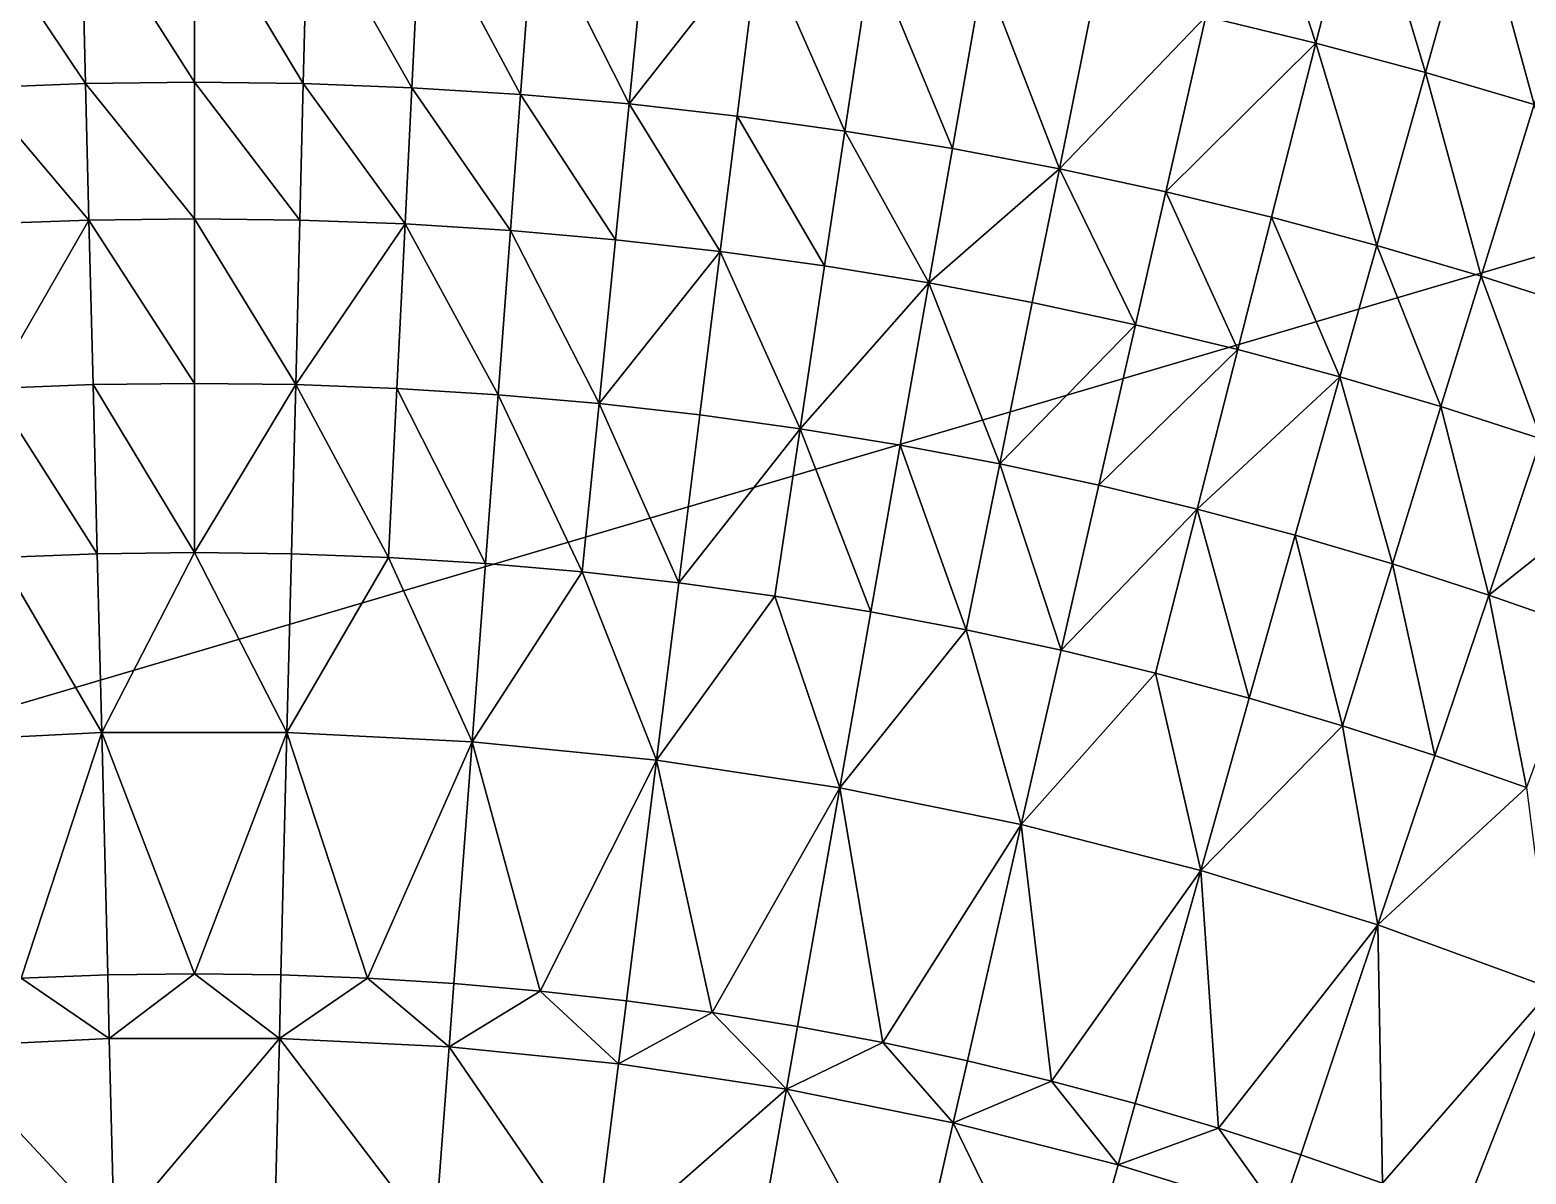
# Model space of a CAD drawing. Header units: millimetres. Extents: x -3250 to 5350, y -3250 to 3250.
# Drawn here: x -78 to 632, y 1555 to 2098 of the extents above; entities that cross this region are included whole.
import ezdxf

# ---------------------------------------------------------------- set-up
doc = ezdxf.new("R2010")
doc.units = ezdxf.units.MM
doc.header["$MEASUREMENT"] = 0
doc.layers.add('MESH_3D', color=2, linetype='CONTINUOUS')

msp = doc.modelspace()

# ---------------------------------------------------------------- linework, layer by layer
at = {"layer": 'MESH_3D'}
for points in [[(2150.48, 2436.79, 32500), (-3128.53, 880.23, 32500), (-2326.57, -2269.27, 32500)], [(2150.48, 2436.79, 32500), (-2269.27, 2326.57, 32500), (-3128.53, 880.23, 32500)], [(2150.48, 2436.79, 32500), (-2326.57, -2269.27, 32500), (3105.61, 957.95, 32500)], [(500.14, 2191.27, -547.31), (532.67, 2091.92, -630.5), (480.35, 2104.55, -630.5)], [(500.14, 2191.27, -547.31), (554.62, 2178.12, -547.31), (532.67, 2091.92, -630.5)], [(554.62, 2178.12, -547.31), (584.66, 2077.99, -630.5), (532.67, 2091.92, -630.5)], [(554.62, 2178.12, -547.31), (608.75, 2163.62, -547.31), (584.66, 2077.99, -630.5)], [(608.75, 2163.62, -547.31), (636.28, 2062.77, -630.5), (584.66, 2077.99, -630.5)], [(608.75, 2163.62, -547.31), (662.5, 2147.77, -547.31), (636.28, 2062.77, -630.5)], [(-107.6, 2155.99, -630.5), (-53.82, 2158, -630.5), (-51.69, 2072.73, -698.41)], [(-107.6, 2155.99, -630.5), (-51.69, 2072.73, -698.41), (-103.35, 2070.8, -698.41)], [(-53.82, 2158, -630.5), (0, 2158.67, -630.5), (0, 2073.37, -698.41)], [(-53.82, 2158, -630.5), (0, 2073.37, -698.41), (-51.69, 2072.73, -698.41)], [(0, 2158.67, -630.5), (51.69, 2072.73, -698.41), (0, 2073.37, -698.41)], [(0, 2158.67, -630.5), (53.82, 2158, -630.5), (51.69, 2072.73, -698.41)], [(53.82, 2158, -630.5), (103.35, 2070.8, -698.41), (51.69, 2072.73, -698.41)], [(53.82, 2158, -630.5), (107.6, 2155.99, -630.5), (103.35, 2070.8, -698.41)], [(107.6, 2155.99, -630.5), (154.94, 2067.58, -698.41), (103.35, 2070.8, -698.41)], [(107.6, 2155.99, -630.5), (161.32, 2152.64, -630.5), (154.94, 2067.58, -698.41)], [(161.32, 2152.64, -630.5), (206.44, 2063.07, -698.41), (154.94, 2067.58, -698.41)], [(161.32, 2152.64, -630.5), (214.93, 2147.94, -630.5), (206.44, 2063.07, -698.41)], [(214.93, 2147.94, -630.5), (268.42, 2141.92, -630.5), (206.44, 2063.07, -698.41)], [(268.42, 2141.92, -630.5), (257.81, 2057.28, -698.41), (206.44, 2063.07, -698.41)], [(268.42, 2141.92, -630.5), (309.02, 2050.22, -698.41), (257.81, 2057.28, -698.41)], [(268.42, 2141.92, -630.5), (321.73, 2134.56, -630.5), (309.02, 2050.22, -698.41)], [(321.73, 2134.56, -630.5), (360.04, 2041.88, -698.41), (309.02, 2050.22, -698.41)], [(321.73, 2134.56, -630.5), (374.85, 2125.88, -630.5), (360.04, 2041.88, -698.41)], [(374.85, 2125.88, -630.5), (410.83, 2032.27, -698.41), (360.04, 2041.88, -698.41)], [(374.85, 2125.88, -630.5), (427.73, 2115.87, -630.5), (410.83, 2032.27, -698.41)], [(427.73, 2115.87, -630.5), (480.35, 2104.55, -630.5), (410.83, 2032.27, -698.41)], [(480.35, 2104.55, -630.5), (461.37, 2021.39, -698.41), (410.83, 2032.27, -698.41)], [(480.35, 2104.55, -630.5), (532.67, 2091.92, -630.5), (461.37, 2021.39, -698.41)], [(532.67, 2091.92, -630.5), (511.62, 2009.26, -698.41), (461.37, 2021.39, -698.41)], [(532.67, 2091.92, -630.5), (561.55, 1995.88, -698.41), (511.62, 2009.26, -698.41)], [(532.67, 2091.92, -630.5), (584.66, 2077.99, -630.5), (561.55, 1995.88, -698.41)], [(584.66, 2077.99, -630.5), (611.14, 1981.26, -698.41), (561.55, 1995.88, -698.41)], [(584.66, 2077.99, -630.5), (636.28, 2062.77, -630.5), (611.14, 1981.26, -698.41)], [(-103.35, 2070.8, -698.41), (-51.69, 2072.73, -698.41), (-50.08, 2007.95, -744.25)], [(-103.35, 2070.8, -698.41), (-50.08, 2007.95, -744.25), (-100.12, 2006.07, -744.25)], [(-51.69, 2072.73, -698.41), (0, 2073.37, -698.41), (0, 2008.57, -744.25)], [(-51.69, 2072.73, -698.41), (0, 2008.57, -744.25), (-50.08, 2007.95, -744.25)], [(0, 2073.37, -698.41), (51.69, 2072.73, -698.41), (50.08, 2007.95, -744.25)], [(0, 2073.37, -698.41), (50.08, 2007.95, -744.25), (0, 2008.57, -744.25)], [(51.69, 2072.73, -698.41), (100.12, 2006.07, -744.25), (50.08, 2007.95, -744.25)], [(51.69, 2072.73, -698.41), (103.35, 2070.8, -698.41), (100.12, 2006.07, -744.25)], [(103.35, 2070.8, -698.41), (150.1, 2002.95, -744.25), (100.12, 2006.07, -744.25)], [(103.35, 2070.8, -698.41), (154.94, 2067.58, -698.41), (150.1, 2002.95, -744.25)], [(154.94, 2067.58, -698.41), (199.99, 1998.59, -744.25), (150.1, 2002.95, -744.25)], [(154.94, 2067.58, -698.41), (206.44, 2063.07, -698.41), (199.99, 1998.59, -744.25)], [(206.44, 2063.07, -698.41), (249.75, 1992.98, -744.25), (199.99, 1998.59, -744.25)], [(206.44, 2063.07, -698.41), (257.81, 2057.28, -698.41), (249.75, 1992.98, -744.25)], [(636.28, 2062.77, -630.5), (660.34, 1965.41, -698.41), (611.14, 1981.26, -698.41)], [(257.81, 2057.28, -698.41), (299.36, 1986.14, -744.25), (249.75, 1992.98, -744.25)], [(257.81, 2057.28, -698.41), (309.02, 2050.22, -698.41), (299.36, 1986.14, -744.25)], [(309.02, 2050.22, -698.41), (348.78, 1978.06, -744.25), (299.36, 1986.14, -744.25)], [(309.02, 2050.22, -698.41), (360.04, 2041.88, -698.41), (348.78, 1978.06, -744.25)], [(360.04, 2041.88, -698.41), (410.83, 2032.27, -698.41), (348.78, 1978.06, -744.25)], [(410.83, 2032.27, -698.41), (397.99, 1968.75, -744.25), (348.78, 1978.06, -744.25)], [(410.83, 2032.27, -698.41), (446.95, 1958.21, -744.25), (397.99, 1968.75, -744.25)], [(410.83, 2032.27, -698.41), (461.37, 2021.39, -698.41), (446.95, 1958.21, -744.25)], [(461.37, 2021.39, -698.41), (495.63, 1946.46, -744.25), (446.95, 1958.21, -744.25)], [(461.37, 2021.39, -698.41), (511.62, 2009.26, -698.41), (495.63, 1946.46, -744.25)], [(-100.12, 2006.07, -744.25), (-50.08, 2007.95, -744.25), (-96.22, 1927.98, -794.3)], [(-50.08, 2007.95, -744.25), (-48.13, 1929.78, -794.3), (-96.22, 1927.98, -794.3)], [(-50.08, 2007.95, -744.25), (0, 2008.57, -744.25), (0, 1930.38, -794.3)], [(-50.08, 2007.95, -744.25), (0, 1930.38, -794.3), (-48.13, 1929.78, -794.3)], [(0, 2008.57, -744.25), (48.13, 1929.78, -794.3), (0, 1930.38, -794.3)], [(0, 2008.57, -744.25), (50.08, 2007.95, -744.25), (48.13, 1929.78, -794.3)], [(50.08, 2007.95, -744.25), (100.12, 2006.07, -744.25), (48.13, 1929.78, -794.3)], [(100.12, 2006.07, -744.25), (96.22, 1927.98, -794.3), (48.13, 1929.78, -794.3)], [(100.12, 2006.07, -744.25), (144.26, 1924.98, -794.3), (96.22, 1927.98, -794.3)], [(100.12, 2006.07, -744.25), (150.1, 2002.95, -744.25), (144.26, 1924.98, -794.3)], [(511.62, 2009.26, -698.41), (544, 1933.5, -744.25), (495.63, 1946.46, -744.25)], [(511.62, 2009.26, -698.41), (561.55, 1995.88, -698.41), (544, 1933.5, -744.25)], [(150.1, 2002.95, -744.25), (192.2, 1920.79, -794.3), (144.26, 1924.98, -794.3)], [(150.1, 2002.95, -744.25), (199.99, 1998.59, -744.25), (192.2, 1920.79, -794.3)], [(199.99, 1998.59, -744.25), (249.75, 1992.98, -744.25), (192.2, 1920.79, -794.3)], [(249.75, 1992.98, -744.25), (240.03, 1915.4, -794.3), (192.2, 1920.79, -794.3)], [(249.75, 1992.98, -744.25), (287.71, 1908.82, -794.3), (240.03, 1915.4, -794.3)], [(249.75, 1992.98, -744.25), (299.36, 1986.14, -744.25), (287.71, 1908.82, -794.3)], [(561.55, 1995.88, -698.41), (592.04, 1919.34, -744.25), (544, 1933.5, -744.25)], [(561.55, 1995.88, -698.41), (611.14, 1981.26, -698.41), (592.04, 1919.34, -744.25)], [(299.36, 1986.14, -744.25), (348.78, 1978.06, -744.25), (287.71, 1908.82, -794.3)], [(348.78, 1978.06, -744.25), (335.21, 1901.05, -794.3), (287.71, 1908.82, -794.3)], [(348.78, 1978.06, -744.25), (382.5, 1892.1, -794.3), (335.21, 1901.05, -794.3)], [(348.78, 1978.06, -744.25), (397.99, 1968.75, -744.25), (382.5, 1892.1, -794.3)], [(611.14, 1981.26, -698.41), (639.7, 1903.98, -744.25), (592.04, 1919.34, -744.25)], [(611.14, 1981.26, -698.41), (660.34, 1965.41, -698.41), (639.7, 1903.98, -744.25)], [(397.99, 1968.75, -744.25), (446.95, 1958.21, -744.25), (382.5, 1892.1, -794.3)], [(446.95, 1958.21, -744.25), (429.55, 1881.98, -794.3), (382.5, 1892.1, -794.3)], [(446.95, 1958.21, -744.25), (495.63, 1946.46, -744.25), (429.55, 1881.98, -794.3)], [(495.63, 1946.46, -744.25), (476.34, 1870.69, -794.3), (429.55, 1881.98, -794.3)], [(495.63, 1946.46, -744.25), (544, 1933.5, -744.25), (476.34, 1870.69, -794.3)], [(544, 1933.5, -744.25), (522.82, 1858.23, -794.3), (476.34, 1870.69, -794.3)], [(544, 1933.5, -744.25), (568.99, 1844.62, -794.3), (522.82, 1858.23, -794.3)], [(544, 1933.5, -744.25), (592.04, 1919.34, -744.25), (568.99, 1844.62, -794.3)], [(-96.22, 1927.98, -794.3), (-48.13, 1929.78, -794.3), (-46.12, 1849.42, -840.76)], [(-96.22, 1927.98, -794.3), (-46.12, 1849.42, -840.76), (-92.21, 1847.7, -840.76)], [(-48.13, 1929.78, -794.3), (0, 1930.38, -794.3), (0, 1850, -840.76)], [(-48.13, 1929.78, -794.3), (0, 1850, -840.76), (-46.12, 1849.42, -840.76)], [(0, 1930.38, -794.3), (48.13, 1929.78, -794.3), (0, 1850, -840.76)], [(48.13, 1929.78, -794.3), (46.12, 1849.42, -840.76), (0, 1850, -840.76)], [(48.13, 1929.78, -794.3), (92.21, 1847.7, -840.76), (46.12, 1849.42, -840.76)], [(48.13, 1929.78, -794.3), (96.22, 1927.98, -794.3), (92.21, 1847.7, -840.76)], [(96.22, 1927.98, -794.3), (138.25, 1844.83, -840.76), (92.21, 1847.7, -840.76)], [(96.22, 1927.98, -794.3), (144.26, 1924.98, -794.3), (138.25, 1844.83, -840.76)], [(144.26, 1924.98, -794.3), (184.2, 1840.81, -840.76), (138.25, 1844.83, -840.76)], [(144.26, 1924.98, -794.3), (192.2, 1920.79, -794.3), (184.2, 1840.81, -840.76)], [(192.2, 1920.79, -794.3), (230.04, 1835.64, -840.76), (184.2, 1840.81, -840.76)], [(192.2, 1920.79, -794.3), (240.03, 1915.4, -794.3), (230.04, 1835.64, -840.76)], [(592.04, 1919.34, -744.25), (614.8, 1829.86, -794.3), (568.99, 1844.62, -794.3)], [(592.04, 1919.34, -744.25), (639.7, 1903.98, -744.25), (614.8, 1829.86, -794.3)], [(240.03, 1915.4, -794.3), (287.71, 1908.82, -794.3), (230.04, 1835.64, -840.76)], [(287.71, 1908.82, -794.3), (275.73, 1829.34, -840.76), (230.04, 1835.64, -840.76)], [(287.71, 1908.82, -794.3), (321.25, 1821.89, -840.76), (275.73, 1829.34, -840.76)], [(287.71, 1908.82, -794.3), (335.21, 1901.05, -794.3), (321.25, 1821.89, -840.76)], [(335.21, 1901.05, -794.3), (366.57, 1813.32, -840.76), (321.25, 1821.89, -840.76)], [(335.21, 1901.05, -794.3), (382.5, 1892.1, -794.3), (366.57, 1813.32, -840.76)], [(639.7, 1903.98, -744.25), (686.97, 1887.44, -744.25), (614.8, 1829.86, -794.3)], [(382.5, 1892.1, -794.3), (411.66, 1803.62, -840.76), (366.57, 1813.32, -840.76)], [(382.5, 1892.1, -794.3), (429.55, 1881.98, -794.3), (411.66, 1803.62, -840.76)], [(686.97, 1887.44, -744.25), (660.23, 1813.96, -794.3), (614.8, 1829.86, -794.3)], [(429.55, 1881.98, -794.3), (476.34, 1870.69, -794.3), (411.66, 1803.62, -840.76)], [(476.34, 1870.69, -794.3), (456.5, 1792.79, -840.76), (411.66, 1803.62, -840.76)], [(476.34, 1870.69, -794.3), (501.05, 1780.85, -840.76), (456.5, 1792.79, -840.76)], [(476.34, 1870.69, -794.3), (522.82, 1858.23, -794.3), (501.05, 1780.85, -840.76)], [(522.82, 1858.23, -794.3), (545.3, 1767.81, -840.76), (501.05, 1780.85, -840.76)], [(522.82, 1858.23, -794.3), (568.99, 1844.62, -794.3), (545.3, 1767.81, -840.76)], [(-131.9, 1760.15, -885.22), (-92.21, 1847.7, -840.76), (-44, 1764.53, -885.22)], [(-44, 1764.53, -885.22), (-92.21, 1847.7, -840.76), (-46.12, 1849.42, -840.76)], [(-44, 1764.53, -885.22), (-46.12, 1849.42, -840.76), (0, 1850, -840.76)], [(-44, 1764.53, -885.22), (0, 1850, -840.76), (44, 1764.53, -885.22)], [(44, 1764.53, -885.22), (0, 1850, -840.76), (46.12, 1849.42, -840.76)], [(44, 1764.53, -885.22), (46.12, 1849.42, -840.76), (92.21, 1847.7, -840.76)], [(44, 1764.53, -885.22), (92.21, 1847.7, -840.76), (131.9, 1760.15, -885.22)], [(131.9, 1760.15, -885.22), (92.21, 1847.7, -840.76), (138.25, 1844.83, -840.76)], [(131.9, 1760.15, -885.22), (138.25, 1844.83, -840.76), (184.2, 1840.81, -840.76)], [(131.9, 1760.15, -885.22), (184.2, 1840.81, -840.76), (219.48, 1751.38, -885.22)], [(219.48, 1751.38, -885.22), (184.2, 1840.81, -840.76), (230.04, 1835.64, -840.76)], [(568.99, 1844.62, -794.3), (589.2, 1753.67, -840.76), (545.3, 1767.81, -840.76)], [(568.99, 1844.62, -794.3), (614.8, 1829.86, -794.3), (589.2, 1753.67, -840.76)], [(219.48, 1751.38, -885.22), (230.04, 1835.64, -840.76), (275.73, 1829.34, -840.76)], [(219.48, 1751.38, -885.22), (275.73, 1829.34, -840.76), (306.5, 1738.27, -885.22)], [(306.5, 1738.27, -885.22), (275.73, 1829.34, -840.76), (321.25, 1821.89, -840.76)], [(614.8, 1829.86, -794.3), (632.74, 1738.43, -840.76), (589.2, 1753.67, -840.76)], [(614.8, 1829.86, -794.3), (660.23, 1813.96, -794.3), (632.74, 1738.43, -840.76)], [(306.5, 1738.27, -885.22), (321.25, 1821.89, -840.76), (366.57, 1813.32, -840.76)], [(306.5, 1738.27, -885.22), (366.57, 1813.32, -840.76), (392.77, 1720.83, -885.22)], [(392.77, 1720.83, -885.22), (366.57, 1813.32, -840.76), (411.66, 1803.62, -840.76)], [(392.77, 1720.83, -885.22), (411.66, 1803.62, -840.76), (456.5, 1792.79, -840.76)], [(392.77, 1720.83, -885.22), (456.5, 1792.79, -840.76), (478.06, 1699.11, -885.22)], [(478.06, 1699.11, -885.22), (456.5, 1792.79, -840.76), (501.05, 1780.85, -840.76)], [(478.06, 1699.11, -885.22), (501.05, 1780.85, -840.76), (545.3, 1767.81, -840.76)], [(-131.9, 1760.15, -885.22), (-44, 1764.53, -885.22), (-82.25, 1647.95, -939.08)], [(-44, 1764.53, -885.22), (-41.14, 1649.49, -939.08), (-82.25, 1647.95, -939.08)], [(-44, 1764.53, -885.22), (0, 1650, -939.08), (-41.14, 1649.49, -939.08)], [(-44, 1764.53, -885.22), (44, 1764.53, -885.22), (0, 1650, -939.08)], [(44, 1764.53, -885.22), (41.14, 1649.49, -939.08), (0, 1650, -939.08)], [(44, 1764.53, -885.22), (82.25, 1647.95, -939.08), (41.14, 1649.49, -939.08)], [(44, 1764.53, -885.22), (131.9, 1760.15, -885.22), (82.25, 1647.95, -939.08)], [(478.06, 1699.11, -885.22), (545.3, 1767.81, -840.76), (562.15, 1673.17, -885.22)], [(562.15, 1673.17, -885.22), (545.3, 1767.81, -840.76), (589.2, 1753.67, -840.76)], [(131.9, 1760.15, -885.22), (123.3, 1645.39, -939.08), (82.25, 1647.95, -939.08)], [(131.9, 1760.15, -885.22), (164.29, 1641.8, -939.08), (123.3, 1645.39, -939.08)], [(131.9, 1760.15, -885.22), (219.48, 1751.38, -885.22), (164.29, 1641.8, -939.08)], [(219.48, 1751.38, -885.22), (205.17, 1637.19, -939.08), (164.29, 1641.8, -939.08)], [(219.48, 1751.38, -885.22), (245.92, 1631.57, -939.08), (205.17, 1637.19, -939.08)], [(219.48, 1751.38, -885.22), (306.5, 1738.27, -885.22), (245.92, 1631.57, -939.08)], [(562.15, 1673.17, -885.22), (589.2, 1753.67, -840.76), (632.74, 1738.43, -840.76)], [(306.5, 1738.27, -885.22), (286.52, 1624.93, -939.08), (245.92, 1631.57, -939.08)], [(306.5, 1738.27, -885.22), (326.94, 1617.28, -939.08), (286.52, 1624.93, -939.08)], [(306.5, 1738.27, -885.22), (392.77, 1720.83, -885.22), (326.94, 1617.28, -939.08)], [(562.15, 1673.17, -885.22), (632.74, 1738.43, -840.76), (644.86, 1643.07, -885.22)], [(392.77, 1720.83, -885.22), (367.16, 1608.63, -939.08), (326.94, 1617.28, -939.08)], [(392.77, 1720.83, -885.22), (407.15, 1598.98, -939.08), (367.16, 1608.63, -939.08)], [(392.77, 1720.83, -885.22), (478.06, 1699.11, -885.22), (407.15, 1598.98, -939.08)], [(478.06, 1699.11, -885.22), (446.89, 1588.33, -939.08), (407.15, 1598.98, -939.08)], [(478.06, 1699.11, -885.22), (486.35, 1576.7, -939.08), (446.89, 1588.33, -939.08)], [(478.06, 1699.11, -885.22), (562.15, 1673.17, -885.22), (486.35, 1576.7, -939.08)], [(562.15, 1673.17, -885.22), (525.5, 1564.08, -939.08), (486.35, 1576.7, -939.08)], [(562.15, 1673.17, -885.22), (564.33, 1550.49, -939.08), (525.5, 1564.08, -939.08)], [(562.15, 1673.17, -885.22), (644.86, 1643.07, -885.22), (564.33, 1550.49, -939.08)], [(-40.38, 1619.28, -952.14), (-82.25, 1647.95, -939.08), (-41.14, 1649.49, -939.08)], [(-40.38, 1619.28, -952.14), (-41.14, 1649.49, -939.08), (0, 1650, -939.08)], [(-40.38, 1619.28, -952.14), (0, 1650, -939.08), (40.38, 1619.28, -952.14)], [(40.38, 1619.28, -952.14), (0, 1650, -939.08), (41.14, 1649.49, -939.08)], [(40.38, 1619.28, -952.14), (41.14, 1649.49, -939.08), (82.25, 1647.95, -939.08)], [(-121.05, 1615.25, -952.14), (-82.25, 1647.95, -939.08), (-40.38, 1619.28, -952.14)], [(40.38, 1619.28, -952.14), (82.25, 1647.95, -939.08), (121.05, 1615.25, -952.14)], [(121.05, 1615.25, -952.14), (82.25, 1647.95, -939.08), (123.3, 1645.39, -939.08)], [(121.05, 1615.25, -952.14), (123.3, 1645.39, -939.08), (164.29, 1641.8, -939.08)], [(121.05, 1615.25, -952.14), (164.29, 1641.8, -939.08), (201.41, 1607.21, -952.14)], [(201.41, 1607.21, -952.14), (164.29, 1641.8, -939.08), (205.17, 1637.19, -939.08)], [(644.86, 1643.07, -885.22), (602.81, 1535.94, -939.08), (564.33, 1550.49, -939.08)], [(644.86, 1643.07, -885.22), (640.92, 1520.44, -939.08), (602.81, 1535.94, -939.08)], [(201.41, 1607.21, -952.14), (205.17, 1637.19, -939.08), (245.92, 1631.57, -939.08)], [(201.41, 1607.21, -952.14), (245.92, 1631.57, -939.08), (281.27, 1595.17, -952.14)], [(281.27, 1595.17, -952.14), (245.92, 1631.57, -939.08), (286.52, 1624.93, -939.08)], [(281.27, 1595.17, -952.14), (286.52, 1624.93, -939.08), (326.94, 1617.28, -939.08)], [(-121.05, 1615.25, -952.14), (-40.38, 1619.28, -952.14), (-38.06, 1526.35, -989.8)], [(-121.05, 1615.25, -952.14), (-38.06, 1526.35, -989.8), (-114.1, 1522.55, -989.8)], [(-40.38, 1619.28, -952.14), (40.38, 1619.28, -952.14), (-38.06, 1526.35, -989.8)], [(40.38, 1619.28, -952.14), (38.06, 1526.35, -989.8), (-38.06, 1526.35, -989.8)], [(40.38, 1619.28, -952.14), (114.1, 1522.55, -989.8), (38.06, 1526.35, -989.8)], [(40.38, 1619.28, -952.14), (121.05, 1615.25, -952.14), (114.1, 1522.55, -989.8)], [(121.05, 1615.25, -952.14), (189.85, 1514.97, -989.8), (114.1, 1522.55, -989.8)], [(121.05, 1615.25, -952.14), (201.41, 1607.21, -952.14), (189.85, 1514.97, -989.8)], [(281.27, 1595.17, -952.14), (326.94, 1617.28, -939.08), (360.44, 1579.17, -952.14)], [(360.44, 1579.17, -952.14), (326.94, 1617.28, -939.08), (367.16, 1608.63, -939.08)], [(201.41, 1607.21, -952.14), (281.27, 1595.17, -952.14), (189.85, 1514.97, -989.8)], [(360.44, 1579.17, -952.14), (367.16, 1608.63, -939.08), (407.15, 1598.98, -939.08)], [(360.44, 1579.17, -952.14), (407.15, 1598.98, -939.08), (438.7, 1559.24, -952.14)], [(438.7, 1559.24, -952.14), (407.15, 1598.98, -939.08), (446.89, 1588.33, -939.08)], [(281.27, 1595.17, -952.14), (265.13, 1503.63, -989.8), (189.85, 1514.97, -989.8)], [(281.27, 1595.17, -952.14), (339.75, 1488.54, -989.8), (265.13, 1503.63, -989.8)], [(281.27, 1595.17, -952.14), (360.44, 1579.17, -952.14), (339.75, 1488.54, -989.8)], [(438.7, 1559.24, -952.14), (446.89, 1588.33, -939.08), (486.35, 1576.7, -939.08)], [(360.44, 1579.17, -952.14), (413.52, 1469.75, -989.8), (339.75, 1488.54, -989.8)], [(360.44, 1579.17, -952.14), (438.7, 1559.24, -952.14), (413.52, 1469.75, -989.8)], [(438.7, 1559.24, -952.14), (486.35, 1576.7, -939.08), (515.88, 1535.43, -952.14)], [(515.88, 1535.43, -952.14), (486.35, 1576.7, -939.08), (525.5, 1564.08, -939.08)], [(515.88, 1535.43, -952.14), (525.5, 1564.08, -939.08), (564.33, 1550.49, -939.08)], [(438.7, 1559.24, -952.14), (515.88, 1535.43, -952.14), (413.52, 1469.75, -989.8)]]:
    msp.add_3dface(points, dxfattribs=at)

doc.saveas('drawing.dxf')
